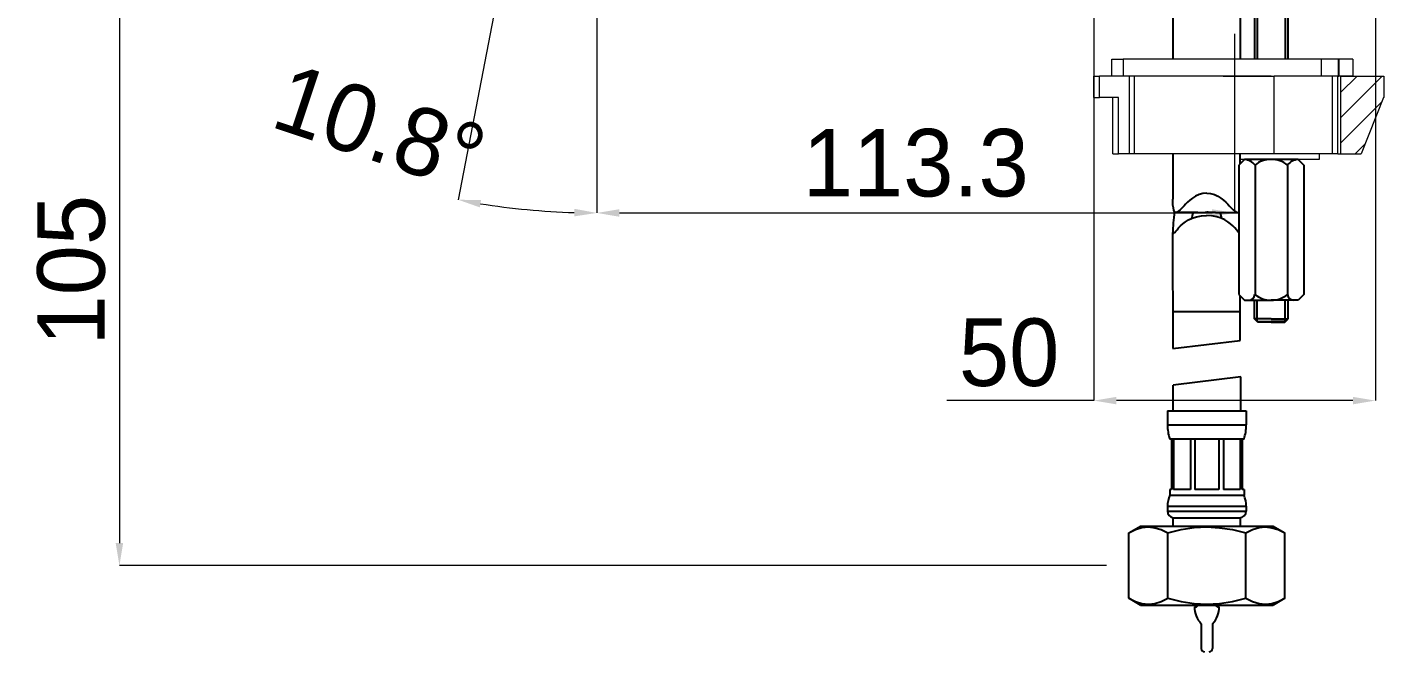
# Model space of a CAD drawing. Extents: x 0 to 1354, y 0 to 992.
# Drawn here: x 593.4 to 834.4, y 192.5 to 303.5 of the extents above; entities that cross this region are included whole.
import ezdxf

# ---------------------------------------------------------------- set-up
doc = ezdxf.new("R2010")
doc.units = 0
doc.header["$LTSCALE"] = 10
doc.header["$MEASUREMENT"] = 0
doc.header["$PDMODE"] = 3
doc.header["$PDSIZE"] = -10
doc.layers.get('0').update_dxf_attribs({"linetype": 'CONTINUOUS'})
doc.layers.get('DEFPOINTS').update_dxf_attribs({"linetype": 'CONTINUOUS'})
doc.layers.add('1', color=7, linetype='CONTINUOUS')
doc.layers.add('DEF_LAYER_ASSEM_MEMBER', color=7, linetype='CONTINUOUS')
doc.styles.add('Daelim Dimension', font='')
doc.styles.get('Daelim Dimension').set_extended_font_data('나눔고딕')
doc.dimstyles.new('DEFAULT', dxfattribs={"dimscale": 2, "dimtxt": 6, "dimasz": 2, "dimexe": 0, "dimexo": 2, "dimgap": 1, "dimtad": 1, "dimdec": 1, "dimzin": 9, "dimdsep": 46, "dimtxsty": 'Daelim Dimension', "dimcen": 0.5, "dimclrd": 5, "dimclre": 5, "dimclrt": 7, "dimadec": 1, "dimazin": 0, "dimtfac": 1, "dimtdec": 1, "dimtix": 1, "dimtmove": 0, "dimatfit": 3, "dimfxl": 1, "dimtolj": 1, "dimtzin": 1, "dimlwd": 9, "dimlwe": 9, "dimarcsym": 0})

# ---------------------------------------------------------------- blocks, each defined once
blk = doc.blocks.new('*D6')
at = {"color": 5, "lineweight": 9, "ltscale": 0.5, "transparency": 16777216}
for p, q in [((782.91, 308.78), (782.91, 237.13)), ((832.91, 308.78), (832.91, 237.13)), ((782.91, 237.13), (756.78, 237.13)), ((828.91, 237.13), (786.91, 237.13))]:
    blk.add_line(p, q, dxfattribs=at)
at = {"color": 5, "ltscale": 0.5, "transparency": 16777216}
for points in [[(786.91, 237.79), (786.91, 236.46), (782.91, 237.13)], [(828.91, 237.79), (828.91, 236.46), (832.91, 237.13)]]:
    blk.add_solid(points, dxfattribs=at)
at = {"layer": 'DEFPOINTS', "color": 0, "ltscale": 0.5, "transparency": 16777216}
for p in [(782.91, 312.78), (832.91, 312.78), (832.91, 237.13)]:
    blk.add_point(p, dxfattribs=at)
at = {"color": 7, "lineweight": -3, "ltscale": 0.5, "transparency": 16777216, "insert": (767.85, 245.64), "char_height": 12, "attachment_point": 5, "style": 'Daelim Dimension'}
blk.add_mtext('\\A1;50', dxfattribs=at)
blk = doc.blocks.new('*D8')
at = {"color": 5, "lineweight": 9, "ltscale": 0.5, "transparency": 16777216}
for p, q in [((694.62, 397.23), (694.62, 270.47)), ((691.91, 387.14), (670, 272.81))]:
    blk.add_line(p, q, dxfattribs=at)
blk.add_arc((694.62, 401.28), 130.81, 260.9033, 268.2479, dxfattribs=at)
at = {"color": 5, "ltscale": 0.5, "transparency": 16777216}
for points in [[(673.83, 271.46), (674.06, 272.77), (670, 272.81)], [(690.63, 271.2), (690.61, 269.86), (694.62, 270.47)]]:
    blk.add_solid(points, dxfattribs=at)
at = {"layer": 'DEFPOINTS', "color": 0, "ltscale": 0.5, "transparency": 16777216}
for p in [(697.52, 416.41), (694.62, 401.33), (694.62, 401.23), (692.66, 391.06), (686.37, 270.73)]:
    blk.add_point(p, dxfattribs=at)
at = {"color": 7, "lineweight": -3, "ltscale": 0.5, "transparency": 16777216, "insert": (656.06, 285.56), "char_height": 12, "attachment_point": 5, "rotation": 341.5716, "style": 'Daelim Dimension'}
blk.add_mtext('\\A1;10.8°', dxfattribs=at)
blk = doc.blocks.new('*D9')
at = {"color": 5, "lineweight": 9, "ltscale": 0.5, "transparency": 16777216}
for p, q in [((694.62, 335.58), (694.62, 270.47)), ((807.91, 302.27), (807.91, 270.47)), ((698.62, 270.47), (803.91, 270.47))]:
    blk.add_line(p, q, dxfattribs=at)
at = {"color": 5, "ltscale": 0.5, "transparency": 16777216}
for points in [[(698.62, 271.13), (698.62, 269.8), (694.62, 270.47)], [(803.91, 271.13), (803.91, 269.8), (807.91, 270.47)]]:
    blk.add_solid(points, dxfattribs=at)
at = {"layer": 'DEFPOINTS', "color": 0, "ltscale": 0.5, "transparency": 16777216}
for p in [(694.62, 339.58), (807.91, 306.27), (807.91, 270.47)]:
    blk.add_point(p, dxfattribs=at)
at = {"color": 7, "lineweight": -3, "ltscale": 0.5, "transparency": 16777216, "insert": (751.27, 279.31), "char_height": 12, "attachment_point": 5, "style": 'Daelim Dimension'}
blk.add_mtext('\\A1;113.3', dxfattribs=at)
blk = doc.blocks.new('*D13')
at = {"color": 5, "lineweight": 9, "ltscale": 0.5, "transparency": 16777216}
for p, q in [((631.48, 312.78), (609.82, 312.78)), ((609.82, 308.78), (609.82, 211.81)), ((785.12, 207.81), (609.82, 207.81))]:
    blk.add_line(p, q, dxfattribs=at)
at = {"color": 5, "ltscale": 0.5, "transparency": 16777216}
for points in [[(609.15, 308.78), (610.48, 308.78), (609.82, 312.78)], [(609.15, 211.81), (610.48, 211.81), (609.82, 207.81)]]:
    blk.add_solid(points, dxfattribs=at)
at = {"layer": 'DEFPOINTS', "color": 0, "ltscale": 0.5, "transparency": 16777216}
for p in [(635.48, 312.78), (609.82, 207.81), (789.12, 207.81)]:
    blk.add_point(p, dxfattribs=at)
at = {"color": 7, "lineweight": -3, "ltscale": 0.5, "transparency": 16777216, "insert": (601.3, 260.29), "char_height": 12, "attachment_point": 5, "rotation": 90, "style": 'Daelim Dimension'}
blk.add_mtext('\\A1;105', dxfattribs=at)

msp = doc.modelspace()

# ---------------------------------------------------------------- hatches: boundary and pattern name
at = {"layer": '1', "linetype": 'Continuous', "lineweight": 13}
h = msp.add_hatch(dxfattribs=at)
h.set_pattern_fill('ANSI31', color=2, style=0)
h.set_pattern_definition([(45, (-1129.8722, 405.207), (-2.245064, 2.245064), [])])
h.paths.add_polyline_path([(830.38, 280.98), (834.37, 290.98), (834.41, 290.98), (834.41, 294.78), (826.71, 294.78), (826.71, 280.98)], flags=0)

# ---------------------------------------------------------------- linework, layer by layer
for p, q in [((811.41, 314.78), (811.41, 297.78)), ((811.91, 314.77), (811.91, 297.78)), ((816.91, 314.77), (816.91, 297.78)), ((817.41, 297.78), (817.41, 314.78))]:
    msp.add_line(p, q)
at = {"color": 0}
for p, q in [((809.64, 279.98), (808.64, 278.98)), ((819.19, 279.98), (814.41, 279.98)), ((819.19, 279.98), (820.19, 278.98)), ((808.64, 278.98), (808.64, 255.98)), ((811.53, 278.98), (811.53, 255.98)), ((817.3, 278.98), (817.3, 255.98)), ((820.19, 278.98), (820.19, 255.98)), ((808.64, 255.98), (809.64, 254.98)), ((820.19, 255.98), (819.19, 254.98)), ((809.64, 254.98), (814.41, 254.98)), ((819.19, 254.98), (814.41, 254.98))]:
    msp.add_line(p, q, dxfattribs=at)
at = {"color": 7}
for p, q in [((800.77, 200.49), (800.97, 200.49)), ((805.17, 200.49), (804.97, 200.49)), ((801.97, 197.49), (801.97, 193.09)), ((803.97, 197.49), (803.97, 193.09))]:
    msp.add_line(p, q, dxfattribs=at)
at = {"color": 0}
for centre, radius, start, end in [((809.39, 277.23), 2.76, 39.3135, 84.8383), ((814.41, 275.31), 4.67, 90, 128.2132), ((814.41, 275.31), 4.67, 51.7868, 90), ((819.43, 277.23), 2.76, 95.1617, 140.6865), ((810.39, 256.12), 1.14, 271.0144, 352.8506), ((814.41, 259.64), 4.67, 231.7868, 270), ((814.41, 259.64), 4.67, 270, 308.2132), ((818.43, 256.12), 1.14, 187.1494, 268.9856)]:
    msp.add_arc(centre, radius, start, end, dxfattribs=at)
at = {"color": 7}
for centre, radius, start, end in [((805.12, 200.49), 4.35, 180, 223.6028), ((800.97, 200.89), 0.4, 270, 348.5702), ((800.82, 200.49), 4.35, 316.3972, 0), ((804.97, 200.89), 0.4, 191.4298, 270), ((802.57, 193.09), 0.6, 180, 270), ((803.37, 193.09), 0.6, 270, 0)]:
    msp.add_arc(centre, radius, start, end, dxfattribs=at)
at = {"layer": '1', "color": 7, "linetype": 'Continuous', "lineweight": 18}
for p, q in [((786.1, 294.78), (786.1, 297.78)), ((786.1, 297.78), (788.1, 297.78)), ((828.91, 297.78), (788.1, 297.78)), ((814.41, 297.78), (805.87, 297.78)), ((826.28, 297.78), (826.41, 297.78)), ((826.41, 297.78), (826.41, 294.78)), ((828.91, 297.78), (828.91, 294.78)), ((782.91, 290.98), (782.91, 294.78)), ((782.91, 294.78), (783.91, 294.78)), ((789.26, 294.78), (783.91, 294.78)), ((790.11, 294.78), (789.26, 294.78)), ((792.43, 294.78), (790.11, 294.78)), ((805.87, 294.78), (792.43, 294.78)), ((805.87, 294.78), (814.91, 294.78)), ((814.41, 294.78), (805.87, 294.78)), ((825.28, 294.78), (814.91, 294.78)), ((826.28, 294.78), (823.3, 294.78)), ((826.28, 294.78), (826.41, 294.78)), ((828.91, 294.78), (826.41, 294.78)), ((826.71, 294.78), (834.41, 294.78)), ((826.71, 294.78), (826.71, 280.98)), ((834.41, 294.78), (834.41, 290.98)), ((782.91, 290.98), (783.91, 290.98)), ((787.28, 290.98), (783.91, 290.98)), ((786.28, 280.98), (786.28, 290.98)), ((834.37, 290.98), (830.38, 280.98)), ((834.41, 290.98), (834.37, 290.98)), ((786.28, 280.98), (787.28, 280.98)), ((789.26, 280.98), (787.28, 280.98)), ((790.11, 280.98), (789.26, 280.98)), ((805.87, 280.98), (790.11, 280.98)), ((825.28, 280.98), (805.87, 280.98)), ((822.91, 279.98), (808.91, 279.98)), ((822.91, 280.98), (822.91, 279.98)), ((826.26, 280.98), (825.28, 280.98)), ((826.26, 280.98), (826.71, 280.98)), ((826.71, 280.98), (830.38, 280.98))]:
    msp.add_line(p, q, dxfattribs=at)
at = {"layer": '1', "color": 7, "linetype": 'Continuous', "lineweight": 13}
for p, q in [((788.1, 297.78), (788.1, 294.78)), ((823.3, 297.78), (823.3, 294.78)), ((826.28, 297.78), (826.28, 294.78)), ((783.91, 290.98), (783.91, 294.78)), ((789.26, 280.98), (789.26, 294.78)), ((790.11, 280.98), (790.11, 294.78)), ((814.91, 280.98), (814.91, 294.78)), ((825.28, 280.98), (825.28, 294.78)), ((826.26, 280.98), (826.26, 294.78)), ((787.28, 280.98), (787.28, 290.98))]:
    msp.add_line(p, q, dxfattribs=at)
at = {"layer": '1'}
for p, q in [((796.91, 280.98), (796.91, 272.94)), ((808.91, 279.25), (808.91, 280.98)), ((819.19, 279.98), (809.64, 279.98)), ((796.92, 272.45), (796.91, 272.94)), ((796.95, 271.87), (796.92, 272.45)), ((799.54, 272.37), (799.2, 272.04)), ((799.94, 272.74), (799.54, 272.37)), ((800.42, 273.11), (799.94, 272.74)), ((800.97, 273.45), (800.42, 273.11)), ((801.59, 273.73), (800.97, 273.45)), ((802.25, 273.91), (801.59, 273.73)), ((802.91, 273.97), (802.25, 273.91)), ((802.94, 273.97), (802.97, 273.97)), ((802.97, 273.97), (803.63, 273.91)), ((803.63, 273.91), (804.3, 273.73)), ((804.3, 273.73), (804.91, 273.45)), ((804.91, 273.45), (805.46, 273.11)), ((805.46, 273.11), (805.94, 272.74)), ((805.94, 272.74), (806.35, 272.37)), ((806.35, 272.37), (806.68, 272.04)), ((797.02, 271.37), (796.95, 271.87)), ((797.11, 270.96), (797.02, 271.37)), ((797.14, 270.18), (797.09, 269.67)), ((797.24, 270.67), (797.11, 270.96)), ((797.24, 270.67), (797.11, 270.96)), ((797.22, 270.73), (797.14, 270.18)), ((797.41, 270.55), (797.24, 270.67)), ((797.49, 270.53), (797.41, 270.55)), ((797.59, 270.55), (797.49, 270.53)), ((801.39, 270.53), (797.49, 270.53)), ((797.79, 270.65), (797.59, 270.55)), ((798.01, 270.82), (797.79, 270.65)), ((798.24, 271.03), (798.01, 270.82)), ((798.46, 271.26), (798.24, 271.03)), ((798.92, 271.76), (798.46, 271.26)), ((799.2, 272.04), (798.92, 271.76)), ((800.34, 269.76), (800.52, 270.42)), ((800.52, 270.42), (800.56, 270.53)), ((801.14, 269.8), (802, 269.97)), ((801.39, 270.53), (801.61, 270.54)), ((801.61, 270.54), (802.12, 270.57)), ((802, 269.97), (802.91, 270.03)), ((802.12, 270.57), (802.66, 270.6)), ((802.66, 270.6), (802.94, 270.6)), ((803.22, 270.6), (802.94, 270.6)), ((802.97, 270.03), (802.94, 270.02)), ((803.88, 269.97), (802.97, 270.03)), ((803.76, 270.57), (803.22, 270.6)), ((804.27, 270.54), (803.76, 270.57)), ((804.74, 269.8), (803.88, 269.97)), ((804.49, 270.53), (804.27, 270.54)), ((804.49, 270.53), (808.4, 270.53)), ((805.37, 270.42), (805.33, 270.53)), ((805.55, 269.76), (805.37, 270.42)), ((806.68, 272.04), (806.96, 271.76)), ((806.96, 271.76), (807.42, 271.26)), ((807.42, 271.26), (807.65, 271.03)), ((807.65, 271.03), (807.87, 270.82)), ((807.87, 270.82), (808.09, 270.65)), ((808.09, 270.65), (808.29, 270.55)), ((808.29, 270.55), (808.4, 270.53)), ((808.4, 270.53), (808.48, 270.55)), ((808.48, 270.55), (808.64, 270.67)), ((808.64, 270.67), (808.64, 270.68)), ((796.93, 267.75), (796.91, 267.31)), ((796.96, 268.23), (796.93, 267.75)), ((796.99, 268.71), (796.96, 268.23)), ((797.04, 269.19), (796.99, 268.71)), ((797.09, 269.67), (797.04, 269.19)), ((797.67, 267.49), (797.94, 267.8)), ((797.94, 267.8), (798.28, 268.16)), ((798.28, 268.16), (798.71, 268.54)), ((798.71, 268.54), (799.2, 268.91)), ((799.2, 268.91), (799.74, 269.25)), ((799.74, 269.25), (800.39, 269.55)), ((800.28, 269.5), (800.34, 269.76)), ((800.39, 269.55), (801.14, 269.8)), ((805.5, 269.55), (804.74, 269.8)), ((806.14, 269.25), (805.5, 269.55)), ((805.6, 269.5), (805.55, 269.76)), ((806.69, 268.91), (806.14, 269.25)), ((807.17, 268.54), (806.69, 268.91)), ((807.6, 268.16), (807.17, 268.54)), ((807.95, 267.8), (807.6, 268.16)), ((808.22, 267.49), (807.95, 267.8)), ((796.91, 267.31), (796.91, 267.24)), ((796.91, 267.24), (796.92, 266.99)), ((796.97, 246.36), (796.92, 266.99)), ((796.92, 266.99), (796.96, 266.82)), ((796.96, 266.82), (797.01, 266.78)), ((796.96, 266.82), (797.01, 266.78)), ((797.01, 266.78), (797.03, 266.79)), ((797.03, 266.79), (797.13, 266.86)), ((797.13, 266.86), (797.27, 267.01)), ((797.27, 267.01), (797.45, 267.23)), ((797.45, 267.23), (797.67, 267.49)), ((808.43, 267.23), (808.22, 267.49)), ((808.61, 267.01), (808.43, 267.23)), ((808.64, 266.98), (808.61, 267.01)), ((808.91, 247.83), (808.91, 255.7)), ((808.91, 252.89), (796.91, 252.89)), ((796.91, 246.36), (808.91, 247.83)), ((809, 241.35), (797, 239.88)), ((809, 235.31), (809, 241.35)), ((797, 235.31), (797, 239.88)), ((795.97, 235.31), (795.97, 232.8)), ((795.97, 235.31), (809.97, 235.31)), ((809.97, 235.31), (809.97, 232.8)), ((795.97, 232.8), (809.97, 232.8)), ((796.37, 230.31), (809.57, 230.31)), ((796.72, 230.31), (796.72, 221.31)), ((797.06, 230.31), (797.06, 221.31)), ((800.05, 230.31), (800.05, 221.31)), ((800.85, 230.31), (800.85, 221.31)), ((805.09, 230.31), (805.09, 221.31)), ((805.9, 230.31), (805.9, 221.31)), ((808.89, 230.31), (808.89, 221.31)), ((809.22, 230.31), (809.22, 221.31)), ((796.37, 221.31), (796.37, 220.31)), ((796.72, 221.31), (796.37, 221.31)), ((796.37, 220.31), (809.57, 220.31)), ((800.05, 221.31), (797.06, 221.31)), ((805.09, 221.31), (800.85, 221.31)), ((808.89, 221.31), (805.9, 221.31)), ((809.57, 221.31), (809.22, 221.31)), ((809.57, 221.31), (809.57, 220.31)), ((795.97, 218.35), (795.97, 217.51)), ((795.97, 218.35), (809.97, 218.35)), ((795.97, 217.51), (809.97, 217.51)), ((809.97, 218.35), (809.97, 217.51)), ((789.12, 213.61), (791.2, 214.81)), ((790.31, 214.2), (791.45, 214.56)), ((791.2, 214.81), (814.75, 214.81)), ((791.45, 214.56), (792.58, 214.68)), ((792.58, 214.68), (793.71, 214.55)), ((793.71, 214.55), (794.85, 214.2)), ((796.97, 214.81), (796.97, 216.31)), ((796.97, 216.31), (808.97, 216.31)), ((798.43, 214.2), (800.71, 214.56)), ((800.71, 214.56), (802.97, 214.68)), ((802.97, 214.68), (805.24, 214.55)), ((805.24, 214.55), (807.52, 214.2)), ((808.97, 214.81), (808.97, 216.31)), ((811.09, 214.2), (812.24, 214.56)), ((812.24, 214.56), (813.37, 214.68)), ((813.37, 214.68), (814.5, 214.55)), ((814.5, 214.55), (815.64, 214.2)), ((814.75, 214.81), (816.83, 213.61)), ((789.12, 213.61), (790.31, 214.2)), ((789.12, 202.01), (789.12, 213.61)), ((794.85, 214.2), (796.04, 213.61)), ((796.04, 213.61), (798.43, 214.2)), ((796.04, 202.01), (796.04, 213.61)), ((807.52, 214.2), (809.9, 213.61)), ((809.9, 213.61), (811.09, 214.2)), ((809.9, 202.01), (809.9, 213.61)), ((815.64, 214.2), (816.83, 213.61)), ((816.83, 202.01), (816.83, 213.61)), ((791.2, 200.81), (789.12, 202.01)), ((789.12, 202.01), (790.31, 201.42)), ((790.31, 201.42), (791.45, 201.06)), ((791.2, 200.81), (814.75, 200.81)), ((791.45, 201.06), (792.58, 200.94)), ((792.58, 200.94), (793.71, 201.06)), ((793.71, 201.06), (794.85, 201.42)), ((794.85, 201.42), (796.04, 202.01)), ((796.04, 202.01), (798.43, 201.42)), ((798.43, 201.42), (800.71, 201.06)), ((800.71, 201.06), (802.97, 200.94)), ((802.97, 200.94), (805.24, 201.06)), ((805.24, 201.06), (807.52, 201.42)), ((807.52, 201.42), (809.9, 202.01)), ((809.9, 202.01), (811.09, 201.42)), ((811.09, 201.42), (812.24, 201.06)), ((812.24, 201.06), (813.37, 200.94)), ((813.37, 200.94), (814.5, 201.06)), ((814.5, 201.06), (815.64, 201.42)), ((816.83, 202.01), (814.75, 200.81)), ((815.64, 201.42), (816.83, 202.01))]:
    msp.add_line(p, q, dxfattribs=at)
for centre, radius, start, end in [((803.97, 232.8), 8, 180, 198.1949), ((801.97, 232.8), 8, 341.8051, 0), ((800.97, 218.35), 5, 156.9261, 180), ((804.97, 218.35), 5, 0, 23.0739), ((797.17, 217.51), 1.2, 180, 260.5294), ((808.77, 217.51), 1.2, 270, 0)]:
    msp.add_arc(centre, radius, start, end, dxfattribs=at)
at = {"layer": 'DEF_LAYER_ASSEM_MEMBER', "color": 7, "linetype": 'Continuous'}
for p, q in [((796.91, 355.95), (796.91, 297.78)), ((808.91, 355.95), (808.91, 297.78)), ((811.41, 251.68), (811.41, 254.98)), ((817.41, 251.68), (817.41, 254.98)), ((812.01, 251.08), (811.41, 251.68)), ((814.41, 251.68), (811.41, 251.68)), ((811.91, 251.18), (814.41, 251.18)), ((814.41, 251.08), (812.01, 251.08)), ((814.41, 251.68), (817.41, 251.68)), ((816.91, 251.18), (814.41, 251.18)), ((814.41, 251.08), (816.81, 251.08)), ((816.81, 251.08), (817.41, 251.68))]:
    msp.add_line(p, q, dxfattribs=at)
at = {"layer": 'DEF_LAYER_ASSEM_MEMBER', "color": 2, "linetype": 'Continuous'}
for p, q in [((811.91, 251.18), (811.91, 254.98)), ((816.91, 251.18), (816.91, 254.98))]:
    msp.add_line(p, q, dxfattribs=at)

# ---------------------------------------------------------------- dimensions: what is measured, and where the dimension line sits
at = {"color": 5, "lineweight": -3, "ltscale": 0.5}
dim = msp.add_angular_dim_2l(base=(686.3717, 270.7277), line1=((692.6645, 391.0636), (697.5217, 416.4084)), line2=((694.6226, 401.3307), (694.6226, 401.2307)), dimstyle='DEFAULT', dxfattribs=at)
dim.commit()
dim.dimension.update_dxf_attribs({"geometry": '*D8', "text_midpoint": (653.2699, 277.1754), "dimtype": 162})
for base, p1, p2, picture, middle in [((807.91, 270.47), (694.62, 339.58), (807.91, 306.27), '*D9', (751.27, 270.47)), ((832.91, 237.13), (782.91, 312.78), (832.91, 312.78), '*D6', (767.85, 237.13))]:
    dim = msp.add_linear_dim(base=base, p1=p1, p2=p2, dimstyle='DEFAULT', dxfattribs=at)
    dim.commit()
    dim.dimension.update_dxf_attribs({"geometry": picture, "text_midpoint": middle, "dimtype": 160})
dim = msp.add_linear_dim(base=(609.82, 207.81), p1=(635.48, 312.78), p2=(789.12, 207.81), angle=90, dimstyle='DEFAULT', dxfattribs=at)
dim.commit()
dim.dimension.update_dxf_attribs({"geometry": '*D13', "text_midpoint": (601.3, 260.29)})

doc.saveas('drawing.dxf')
